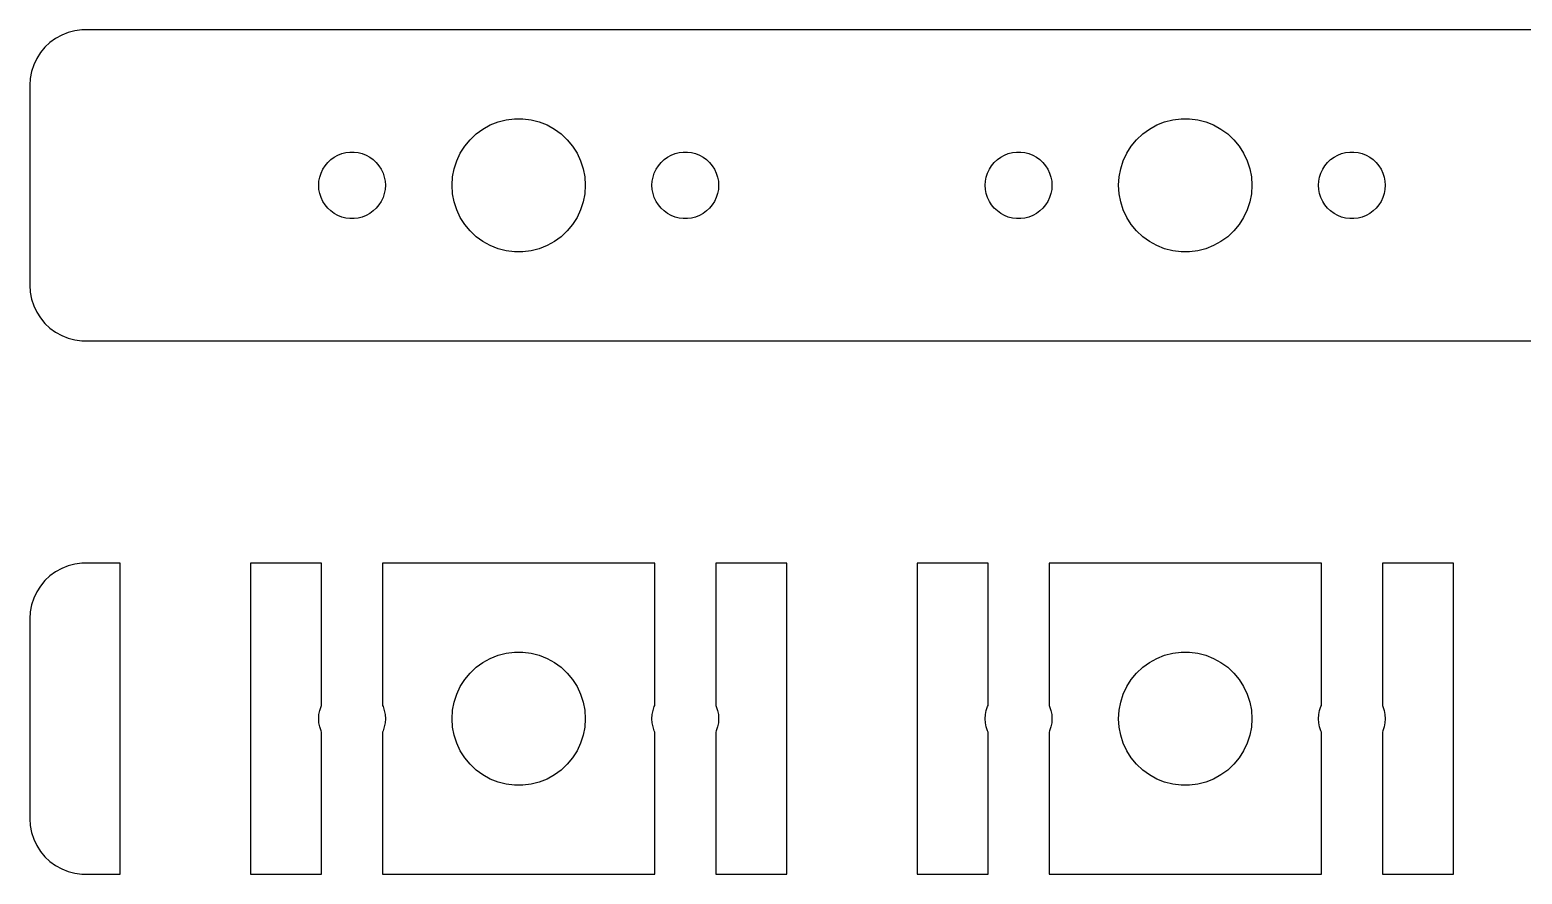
# Model space of a CAD drawing. Header units: metres. Extents: x -74 to 74, y -7 to 79.
# Drawn here: x -74.5 to -7.3, y 41 to 79 of the extents above; entities that cross this region are included whole.
import ezdxf

# ---------------------------------------------------------------- set-up
doc = ezdxf.new("R2010")
doc.units = ezdxf.units.M

msp = doc.modelspace()

# ---------------------------------------------------------------- linework, layer by layer
for p, q in [((-73.3396, 78.6108), (-73.5936, 78.4263)), ((-73.0644, 78.7621), (-73.3396, 78.6108)), ((-72.7725, 78.8776), (-73.0644, 78.7621)), ((-72.4684, 78.9557), (-72.7725, 78.8776)), ((-72.157, 78.9951), (-72.4684, 78.9557)), ((72.157, 78.9951), (-72.157, 78.9951)), ((-74.0225, 77.9695), (-74.1908, 77.7044)), ((-73.8224, 78.2114), (-74.0225, 77.9695)), ((-73.5936, 78.4263), (-73.8224, 78.2114)), ((-74.3244, 77.4203), (-74.4214, 77.1217)), ((-74.1908, 77.7044), (-74.3244, 77.4203)), ((-74.4803, 76.8133), (-74.5, 76.5)), ((-74.4214, 77.1217), (-74.4803, 76.8133)), ((-74.5, 76.5), (-74.5, 67.5)), ((-54.1075, 74.533), (-53.7773, 74.7145)), ((-53.7773, 74.7145), (-53.427, 74.8532)), ((-53.427, 74.8532), (-53.0621, 74.9469)), ((-53.0621, 74.9469), (-52.6884, 74.9941)), ((-52.6884, 74.9941), (-52.3116, 74.9941)), ((-52.3116, 74.9941), (-51.9379, 74.9469)), ((-51.9379, 74.9469), (-51.5729, 74.8532)), ((-51.5729, 74.8532), (-51.2227, 74.7145)), ((-51.2227, 74.7145), (-50.8925, 74.533)), ((-24.1075, 74.533), (-23.7773, 74.7145)), ((-23.7773, 74.7145), (-23.427, 74.8532)), ((-23.427, 74.8532), (-23.0621, 74.9469)), ((-23.0621, 74.9469), (-22.6884, 74.9941)), ((-22.6884, 74.9941), (-22.3116, 74.9941)), ((-22.3116, 74.9941), (-21.9379, 74.9469)), ((-21.9379, 74.9469), (-21.5729, 74.8532)), ((-21.5729, 74.8532), (-21.2227, 74.7145)), ((-21.2227, 74.7145), (-20.8925, 74.533)), ((-54.927, 73.7634), (-54.6869, 74.0536)), ((-54.6869, 74.0536), (-54.4123, 74.3115)), ((-54.4123, 74.3115), (-54.1075, 74.533)), ((-50.8925, 74.533), (-50.5877, 74.3115)), ((-50.5877, 74.3115), (-50.3131, 74.0536)), ((-50.3131, 74.0536), (-50.0729, 73.7634)), ((-24.927, 73.7634), (-24.6869, 74.0536)), ((-24.6869, 74.0536), (-24.4123, 74.3115)), ((-24.4123, 74.3115), (-24.1075, 74.533)), ((-20.8925, 74.533), (-20.5877, 74.3115)), ((-20.5877, 74.3115), (-20.3131, 74.0536)), ((-20.3131, 74.0536), (-20.0729, 73.7634)), ((-60.9561, 73.1558), (-60.8037, 73.2665)), ((-60.8037, 73.2665), (-60.6387, 73.3572)), ((-60.6387, 73.3572), (-60.4635, 73.4266)), ((-60.4635, 73.4266), (-60.2811, 73.4734)), ((-60.2811, 73.4734), (-60.0942, 73.497)), ((-60.0942, 73.497), (-59.9058, 73.497)), ((-59.9058, 73.497), (-59.7189, 73.4734)), ((-59.7189, 73.4734), (-59.5365, 73.4266)), ((-59.5365, 73.4266), (-59.3613, 73.3572)), ((-59.3613, 73.3572), (-59.1963, 73.2665)), ((-59.1963, 73.2665), (-59.0439, 73.1558)), ((-55.2893, 73.1044), (-55.1289, 73.4453)), ((-55.1289, 73.4453), (-54.927, 73.7634)), ((-50.0729, 73.7634), (-49.8711, 73.4453)), ((-49.8711, 73.4453), (-49.7107, 73.1044)), ((-45.9561, 73.1558), (-45.8037, 73.2665)), ((-45.8037, 73.2665), (-45.6387, 73.3572)), ((-45.6387, 73.3572), (-45.4635, 73.4266)), ((-45.4635, 73.4266), (-45.2811, 73.4734)), ((-45.2811, 73.4734), (-45.0942, 73.497)), ((-45.0942, 73.497), (-44.9058, 73.497)), ((-44.9058, 73.497), (-44.7189, 73.4734)), ((-44.7189, 73.4734), (-44.5365, 73.4266)), ((-44.5365, 73.4266), (-44.3613, 73.3572)), ((-44.3613, 73.3572), (-44.1963, 73.2665)), ((-44.1963, 73.2665), (-44.0439, 73.1558)), ((-30.9561, 73.1558), (-30.8037, 73.2665)), ((-30.8037, 73.2665), (-30.6387, 73.3572)), ((-30.6387, 73.3572), (-30.4635, 73.4266)), ((-30.4635, 73.4266), (-30.2811, 73.4734)), ((-30.2811, 73.4734), (-30.0942, 73.497)), ((-30.0942, 73.497), (-29.9058, 73.497)), ((-29.9058, 73.497), (-29.7189, 73.4734)), ((-29.7189, 73.4734), (-29.5365, 73.4266)), ((-29.5365, 73.4266), (-29.3613, 73.3572)), ((-29.3613, 73.3572), (-29.1963, 73.2665)), ((-29.1963, 73.2665), (-29.0439, 73.1558)), ((-25.2893, 73.1044), (-25.1289, 73.4453)), ((-25.1289, 73.4453), (-24.927, 73.7634)), ((-20.0729, 73.7634), (-19.8711, 73.4453)), ((-19.8711, 73.4453), (-19.7107, 73.1044)), ((-15.9561, 73.1558), (-15.8037, 73.2665)), ((-15.8037, 73.2665), (-15.6387, 73.3572)), ((-15.6387, 73.3572), (-15.4635, 73.4266)), ((-15.4635, 73.4266), (-15.2811, 73.4734)), ((-15.2811, 73.4734), (-15.0942, 73.497)), ((-15.0942, 73.497), (-14.9058, 73.497)), ((-14.9058, 73.497), (-14.7189, 73.4734)), ((-14.7189, 73.4734), (-14.5365, 73.4266)), ((-14.5365, 73.4266), (-14.3613, 73.3572)), ((-14.3613, 73.3572), (-14.1963, 73.2665)), ((-14.1963, 73.2665), (-14.0439, 73.1558)), ((-61.4529, 72.373), (-61.3947, 72.5522)), ((-61.3947, 72.5522), (-61.3145, 72.7226)), ((-61.3145, 72.7226), (-61.2135, 72.8817)), ((-61.2135, 72.8817), (-61.0934, 73.0268)), ((-61.0934, 73.0268), (-60.9561, 73.1558)), ((-59.0439, 73.1558), (-58.9065, 73.0268)), ((-58.9065, 73.0268), (-58.7865, 72.8817)), ((-58.7865, 72.8817), (-58.6855, 72.7226)), ((-58.6855, 72.7226), (-58.6053, 72.5522)), ((-58.6053, 72.5522), (-58.5471, 72.373)), ((-55.4763, 72.376), (-55.4057, 72.7461)), ((-55.4057, 72.7461), (-55.2893, 73.1044)), ((-49.7107, 73.1044), (-49.5942, 72.7461)), ((-49.5942, 72.7461), (-49.5237, 72.376)), ((-46.4529, 72.373), (-46.3947, 72.5522)), ((-46.3947, 72.5522), (-46.3145, 72.7226)), ((-46.3145, 72.7226), (-46.2135, 72.8817)), ((-46.2135, 72.8817), (-46.0934, 73.0268)), ((-46.0934, 73.0268), (-45.9561, 73.1558)), ((-44.0439, 73.1558), (-43.9065, 73.0268)), ((-43.9065, 73.0268), (-43.7865, 72.8817)), ((-43.7865, 72.8817), (-43.6855, 72.7226)), ((-43.6855, 72.7226), (-43.6053, 72.5522)), ((-43.6053, 72.5522), (-43.5471, 72.373)), ((-31.4529, 72.373), (-31.3947, 72.5522)), ((-31.3947, 72.5522), (-31.3145, 72.7226)), ((-31.3145, 72.7226), (-31.2135, 72.8817)), ((-31.2135, 72.8817), (-31.0934, 73.0268)), ((-31.0934, 73.0268), (-30.9561, 73.1558)), ((-29.0439, 73.1558), (-28.9065, 73.0268)), ((-28.9065, 73.0268), (-28.7865, 72.8817)), ((-28.7865, 72.8817), (-28.6855, 72.7226)), ((-28.6855, 72.7226), (-28.6053, 72.5522)), ((-28.6053, 72.5522), (-28.5471, 72.373)), ((-25.4763, 72.376), (-25.4057, 72.7461)), ((-25.4057, 72.7461), (-25.2893, 73.1044)), ((-19.7107, 73.1044), (-19.5942, 72.7461)), ((-19.5942, 72.7461), (-19.5237, 72.376)), ((-16.4529, 72.373), (-16.3947, 72.5522)), ((-16.3947, 72.5522), (-16.3145, 72.7226)), ((-16.3145, 72.7226), (-16.2135, 72.8817)), ((-16.2135, 72.8817), (-16.0934, 73.0268)), ((-16.0934, 73.0268), (-15.9561, 73.1558)), ((-14.0439, 73.1558), (-13.9065, 73.0268)), ((-13.9065, 73.0268), (-13.7865, 72.8817)), ((-13.7865, 72.8817), (-13.6855, 72.7226)), ((-13.6855, 72.7226), (-13.6053, 72.5522)), ((-13.6053, 72.5522), (-13.5471, 72.373)), ((-61.5, 72), (-61.4882, 72.188)), ((-61.4882, 71.812), (-61.5, 72)), ((-61.4882, 72.188), (-61.4529, 72.373)), ((-58.5471, 72.373), (-58.5118, 72.188)), ((-58.5118, 72.188), (-58.5, 72)), ((-58.5, 72), (-58.5118, 71.812)), ((-55.5, 72), (-55.4763, 72.376)), ((-55.4763, 71.624), (-55.5, 72)), ((-49.5237, 72.376), (-49.5, 72)), ((-49.5, 72), (-49.5237, 71.624)), ((-46.5, 72), (-46.4882, 72.188)), ((-46.4882, 71.812), (-46.5, 72)), ((-46.4882, 72.188), (-46.4529, 72.373)), ((-43.5471, 72.373), (-43.5118, 72.188)), ((-43.5118, 72.188), (-43.5, 72)), ((-43.5, 72), (-43.5118, 71.812)), ((-31.5, 72), (-31.4882, 72.188)), ((-31.4882, 71.812), (-31.5, 72)), ((-31.4882, 72.188), (-31.4529, 72.373)), ((-28.5471, 72.373), (-28.5118, 72.188)), ((-28.5118, 72.188), (-28.5, 72)), ((-28.5, 72), (-28.5118, 71.812)), ((-25.5, 72), (-25.4763, 72.376)), ((-25.4763, 71.624), (-25.5, 72)), ((-19.5237, 72.376), (-19.5, 72)), ((-19.5, 72), (-19.5237, 71.624)), ((-16.5, 72), (-16.4882, 72.188)), ((-16.4882, 71.812), (-16.5, 72)), ((-16.4882, 72.188), (-16.4529, 72.373)), ((-13.5471, 72.373), (-13.5118, 72.188)), ((-13.5118, 72.188), (-13.5, 72)), ((-13.5, 72), (-13.5118, 71.812)), ((-61.4529, 71.627), (-61.4882, 71.812)), ((-61.3947, 71.4478), (-61.4529, 71.627)), ((-61.3145, 71.2774), (-61.3947, 71.4478)), ((-61.2135, 71.1183), (-61.3145, 71.2774)), ((-58.6855, 71.2774), (-58.7865, 71.1183)), ((-58.6053, 71.4478), (-58.6855, 71.2774)), ((-58.5471, 71.627), (-58.6053, 71.4478)), ((-58.5118, 71.812), (-58.5471, 71.627)), ((-55.4057, 71.2539), (-55.4763, 71.624)), ((-55.2893, 70.8956), (-55.4057, 71.2539)), ((-49.5942, 71.2539), (-49.7107, 70.8956)), ((-49.5237, 71.624), (-49.5942, 71.2539)), ((-46.4529, 71.627), (-46.4882, 71.812)), ((-46.3947, 71.4478), (-46.4529, 71.627)), ((-46.3145, 71.2774), (-46.3947, 71.4478)), ((-46.2135, 71.1183), (-46.3145, 71.2774)), ((-43.6855, 71.2774), (-43.7865, 71.1183)), ((-43.6053, 71.4478), (-43.6855, 71.2774)), ((-43.5471, 71.627), (-43.6053, 71.4478)), ((-43.5118, 71.812), (-43.5471, 71.627)), ((-31.4529, 71.627), (-31.4882, 71.812)), ((-31.3947, 71.4478), (-31.4529, 71.627)), ((-31.3145, 71.2774), (-31.3947, 71.4478)), ((-31.2135, 71.1183), (-31.3145, 71.2774)), ((-28.6855, 71.2774), (-28.7865, 71.1183)), ((-28.6053, 71.4478), (-28.6855, 71.2774)), ((-28.5471, 71.627), (-28.6053, 71.4478)), ((-28.5118, 71.812), (-28.5471, 71.627)), ((-25.4057, 71.2539), (-25.4763, 71.624)), ((-25.2893, 70.8956), (-25.4057, 71.2539)), ((-19.5942, 71.2539), (-19.7107, 70.8956)), ((-19.5237, 71.624), (-19.5942, 71.2539)), ((-16.4529, 71.627), (-16.4882, 71.812)), ((-16.3947, 71.4478), (-16.4529, 71.627)), ((-16.3145, 71.2774), (-16.3947, 71.4478)), ((-16.2135, 71.1183), (-16.3145, 71.2774)), ((-13.6855, 71.2774), (-13.7865, 71.1183)), ((-13.6053, 71.4478), (-13.6855, 71.2774)), ((-13.5471, 71.627), (-13.6053, 71.4478)), ((-13.5118, 71.812), (-13.5471, 71.627)), ((-61.0934, 70.9732), (-61.2135, 71.1183)), ((-60.9561, 70.8442), (-61.0934, 70.9732)), ((-60.8037, 70.7335), (-60.9561, 70.8442)), ((-60.6387, 70.6428), (-60.8037, 70.7335)), ((-60.4635, 70.5734), (-60.6387, 70.6428)), ((-60.2811, 70.5266), (-60.4635, 70.5734)), ((-60.0942, 70.503), (-60.2811, 70.5266)), ((-59.7189, 70.5266), (-59.9058, 70.503)), ((-59.5365, 70.5734), (-59.7189, 70.5266)), ((-59.3613, 70.6428), (-59.5365, 70.5734)), ((-59.1963, 70.7335), (-59.3613, 70.6428)), ((-59.0439, 70.8442), (-59.1963, 70.7335)), ((-58.9065, 70.9732), (-59.0439, 70.8442)), ((-58.7865, 71.1183), (-58.9065, 70.9732)), ((-55.1289, 70.5547), (-55.2893, 70.8956)), ((-54.927, 70.2366), (-55.1289, 70.5547)), ((-49.8711, 70.5547), (-50.0729, 70.2366)), ((-49.7107, 70.8956), (-49.8711, 70.5547)), ((-46.0934, 70.9732), (-46.2135, 71.1183)), ((-45.9561, 70.8442), (-46.0934, 70.9732)), ((-45.8037, 70.7335), (-45.9561, 70.8442)), ((-45.6387, 70.6428), (-45.8037, 70.7335)), ((-45.4635, 70.5734), (-45.6387, 70.6428)), ((-45.2811, 70.5266), (-45.4635, 70.5734)), ((-45.0942, 70.503), (-45.2811, 70.5266)), ((-44.7189, 70.5266), (-44.9058, 70.503)), ((-44.5365, 70.5734), (-44.7189, 70.5266)), ((-44.3613, 70.6428), (-44.5365, 70.5734)), ((-44.1963, 70.7335), (-44.3613, 70.6428)), ((-44.0439, 70.8442), (-44.1963, 70.7335)), ((-43.9065, 70.9732), (-44.0439, 70.8442)), ((-43.7865, 71.1183), (-43.9065, 70.9732)), ((-31.0934, 70.9732), (-31.2135, 71.1183)), ((-30.9561, 70.8442), (-31.0934, 70.9732)), ((-30.8037, 70.7335), (-30.9561, 70.8442)), ((-30.6387, 70.6428), (-30.8037, 70.7335)), ((-30.4635, 70.5734), (-30.6387, 70.6428)), ((-30.2811, 70.5266), (-30.4635, 70.5734)), ((-30.0942, 70.503), (-30.2811, 70.5266)), ((-29.7189, 70.5266), (-29.9058, 70.503)), ((-29.5365, 70.5734), (-29.7189, 70.5266)), ((-29.3613, 70.6428), (-29.5365, 70.5734)), ((-29.1963, 70.7335), (-29.3613, 70.6428)), ((-29.0439, 70.8442), (-29.1963, 70.7335)), ((-28.9065, 70.9732), (-29.0439, 70.8442)), ((-28.7865, 71.1183), (-28.9065, 70.9732)), ((-25.1289, 70.5547), (-25.2893, 70.8956)), ((-24.927, 70.2366), (-25.1289, 70.5547)), ((-19.8711, 70.5547), (-20.0729, 70.2366)), ((-19.7107, 70.8956), (-19.8711, 70.5547)), ((-16.0934, 70.9732), (-16.2135, 71.1183)), ((-15.9561, 70.8442), (-16.0934, 70.9732)), ((-15.8037, 70.7335), (-15.9561, 70.8442)), ((-15.6387, 70.6428), (-15.8037, 70.7335)), ((-15.4635, 70.5734), (-15.6387, 70.6428)), ((-15.2811, 70.5266), (-15.4635, 70.5734)), ((-15.0942, 70.503), (-15.2811, 70.5266)), ((-14.7189, 70.5266), (-14.9058, 70.503)), ((-14.5365, 70.5734), (-14.7189, 70.5266)), ((-14.3613, 70.6428), (-14.5365, 70.5734)), ((-14.1963, 70.7335), (-14.3613, 70.6428)), ((-14.0439, 70.8442), (-14.1963, 70.7335)), ((-13.9065, 70.9732), (-14.0439, 70.8442)), ((-13.7865, 71.1183), (-13.9065, 70.9732)), ((-59.9058, 70.503), (-60.0942, 70.503)), ((-54.6869, 69.9464), (-54.927, 70.2366)), ((-54.4123, 69.6885), (-54.6869, 69.9464)), ((-50.3131, 69.9464), (-50.5877, 69.6885)), ((-50.0729, 70.2366), (-50.3131, 69.9464)), ((-44.9058, 70.503), (-45.0942, 70.503)), ((-29.9058, 70.503), (-30.0942, 70.503)), ((-24.6869, 69.9464), (-24.927, 70.2366)), ((-24.4123, 69.6885), (-24.6869, 69.9464)), ((-20.3131, 69.9464), (-20.5877, 69.6885)), ((-20.0729, 70.2366), (-20.3131, 69.9464)), ((-14.9058, 70.503), (-15.0942, 70.503)), ((-54.1075, 69.467), (-54.4123, 69.6885)), ((-53.7773, 69.2855), (-54.1075, 69.467)), ((-53.427, 69.1468), (-53.7773, 69.2855)), ((-51.2227, 69.2855), (-51.5729, 69.1468)), ((-50.8925, 69.467), (-51.2227, 69.2855)), ((-50.5877, 69.6885), (-50.8925, 69.467)), ((-24.1075, 69.467), (-24.4123, 69.6885)), ((-23.7773, 69.2855), (-24.1075, 69.467)), ((-23.427, 69.1468), (-23.7773, 69.2855)), ((-21.2227, 69.2855), (-21.5729, 69.1468)), ((-20.8925, 69.467), (-21.2227, 69.2855)), ((-20.5877, 69.6885), (-20.8925, 69.467)), ((-53.0621, 69.0531), (-53.427, 69.1468)), ((-52.6884, 69.0059), (-53.0621, 69.0531)), ((-52.3116, 69.0059), (-52.6884, 69.0059)), ((-51.9379, 69.0531), (-52.3116, 69.0059)), ((-51.5729, 69.1468), (-51.9379, 69.0531)), ((-23.0621, 69.0531), (-23.427, 69.1468)), ((-22.6884, 69.0059), (-23.0621, 69.0531)), ((-22.3116, 69.0059), (-22.6884, 69.0059)), ((-21.9379, 69.0531), (-22.3116, 69.0059)), ((-21.5729, 69.1468), (-21.9379, 69.0531)), ((-74.5, 67.5), (-74.4803, 67.1867)), ((-74.4803, 67.1867), (-74.4214, 66.8783)), ((-74.4214, 66.8783), (-74.3244, 66.5797)), ((-74.3244, 66.5797), (-74.1908, 66.2956)), ((-74.1908, 66.2956), (-74.0225, 66.0305)), ((-74.0225, 66.0305), (-73.8224, 65.7886)), ((-73.8224, 65.7886), (-73.5936, 65.5737)), ((-73.5936, 65.5737), (-73.3396, 65.3892)), ((-73.3396, 65.3892), (-73.0644, 65.2379)), ((-73.0644, 65.2379), (-72.7725, 65.1224)), ((-72.7725, 65.1224), (-72.4684, 65.0443)), ((-72.4684, 65.0443), (-72.157, 65.0049)), ((-72.157, 65.0049), (72.157, 65.0049)), ((-73.5936, 54.4263), (-73.8224, 54.2114)), ((-73.3396, 54.6108), (-73.5936, 54.4263)), ((-73.0644, 54.7621), (-73.3396, 54.6108)), ((-72.7725, 54.8776), (-73.0644, 54.7621)), ((-72.4684, 54.9557), (-72.7725, 54.8776)), ((-72.157, 54.9951), (-72.4684, 54.9557)), ((-70.4336, 54.9951), (-72.157, 54.9951)), ((-70.4336, 41.0049), (-70.4336, 54.9951)), ((-61.3722, 54.9951), (-64.5664, 54.9951)), ((-64.5664, 54.9951), (-64.5664, 41.0049)), ((-61.3722, 48.6), (-61.3722, 54.9951)), ((-46.3722, 54.9951), (-58.6278, 54.9951)), ((-58.6278, 54.9951), (-58.6278, 48.6)), ((-46.3722, 48.6), (-46.3722, 54.9951)), ((-40.4336, 54.9951), (-43.6278, 54.9951)), ((-43.6278, 54.9951), (-43.6278, 48.6)), ((-40.4336, 41.0049), (-40.4336, 54.9951)), ((-31.3722, 54.9951), (-34.5664, 54.9951)), ((-34.5664, 54.9951), (-34.5664, 41.0049)), ((-31.3722, 48.6), (-31.3722, 54.9951)), ((-16.3722, 54.9951), (-28.6278, 54.9951)), ((-28.6278, 54.9951), (-28.6278, 48.6)), ((-16.3722, 48.6), (-16.3722, 54.9951)), ((-10.4336, 54.9951), (-13.6278, 54.9951)), ((-13.6278, 54.9951), (-13.6278, 48.6)), ((-10.4336, 41.0049), (-10.4336, 54.9951)), ((-74.0225, 53.9695), (-74.1908, 53.7044)), ((-73.8224, 54.2114), (-74.0225, 53.9695)), ((-74.4214, 53.1217), (-74.4803, 52.8133)), ((-74.3244, 53.4203), (-74.4214, 53.1217)), ((-74.1908, 53.7044), (-74.3244, 53.4203)), ((-74.4803, 52.8133), (-74.5, 52.5)), ((-74.5, 52.5), (-74.5, 43.5)), ((-54.4123, 50.3115), (-54.1075, 50.533)), ((-54.1075, 50.533), (-53.7773, 50.7145)), ((-53.7773, 50.7145), (-53.427, 50.8532)), ((-53.427, 50.8532), (-53.0621, 50.9469)), ((-53.0621, 50.9469), (-52.6884, 50.9941)), ((-52.6884, 50.9941), (-52.3116, 50.9941)), ((-52.3116, 50.9941), (-51.9379, 50.9469)), ((-51.9379, 50.9469), (-51.5729, 50.8532)), ((-51.5729, 50.8532), (-51.2227, 50.7145)), ((-51.2227, 50.7145), (-50.8925, 50.533)), ((-50.8925, 50.533), (-50.5877, 50.3115)), ((-24.4123, 50.3115), (-24.1075, 50.533)), ((-24.1075, 50.533), (-23.7773, 50.7145)), ((-23.7773, 50.7145), (-23.427, 50.8532)), ((-23.427, 50.8532), (-23.0621, 50.9469)), ((-23.0621, 50.9469), (-22.6884, 50.9941)), ((-22.6884, 50.9941), (-22.3116, 50.9941)), ((-22.3116, 50.9941), (-21.9379, 50.9469)), ((-21.9379, 50.9469), (-21.5729, 50.8532)), ((-21.5729, 50.8532), (-21.2227, 50.7145)), ((-21.2227, 50.7145), (-20.8925, 50.533)), ((-20.8925, 50.533), (-20.5877, 50.3115)), ((-55.1289, 49.4453), (-54.927, 49.7634)), ((-54.927, 49.7634), (-54.6869, 50.0536)), ((-54.6869, 50.0536), (-54.4123, 50.3115)), ((-50.5877, 50.3115), (-50.3131, 50.0536)), ((-50.3131, 50.0536), (-50.0729, 49.7634)), ((-50.0729, 49.7634), (-49.8711, 49.4453)), ((-25.1289, 49.4453), (-24.927, 49.7634)), ((-24.927, 49.7634), (-24.6869, 50.0536)), ((-24.6869, 50.0536), (-24.4123, 50.3115)), ((-20.5877, 50.3115), (-20.3131, 50.0536)), ((-20.3131, 50.0536), (-20.0729, 49.7634)), ((-20.0729, 49.7634), (-19.8711, 49.4453)), ((-55.4057, 48.7461), (-55.2893, 49.1044)), ((-55.2893, 49.1044), (-55.1289, 49.4453)), ((-49.8711, 49.4453), (-49.7107, 49.1044)), ((-49.7107, 49.1044), (-49.5942, 48.7461)), ((-25.4057, 48.7461), (-25.2893, 49.1044)), ((-25.2893, 49.1044), (-25.1289, 49.4453)), ((-19.8711, 49.4453), (-19.7107, 49.1044)), ((-19.7107, 49.1044), (-19.5942, 48.7461)), ((-61.4882, 48.188), (-61.4529, 48.373)), ((-61.4529, 48.373), (-61.3947, 48.5522)), ((-61.3947, 48.5522), (-61.3722, 48.6)), ((-58.6278, 48.6), (-58.6053, 48.5522)), ((-58.6053, 48.5522), (-58.5471, 48.373)), ((-58.5471, 48.373), (-58.5118, 48.188)), ((-55.5, 48), (-55.4763, 48.376)), ((-55.4763, 48.376), (-55.4057, 48.7461)), ((-49.5942, 48.7461), (-49.5237, 48.376)), ((-49.5237, 48.376), (-49.5, 48)), ((-46.4882, 48.188), (-46.4529, 48.373)), ((-46.4529, 48.373), (-46.3947, 48.5522)), ((-46.3947, 48.5522), (-46.3722, 48.6)), ((-43.6278, 48.6), (-43.6053, 48.5522)), ((-43.6053, 48.5522), (-43.5471, 48.373)), ((-43.5471, 48.373), (-43.5118, 48.188)), ((-31.4882, 48.188), (-31.4529, 48.373)), ((-31.4529, 48.373), (-31.3947, 48.5522)), ((-31.3947, 48.5522), (-31.3722, 48.6)), ((-28.6278, 48.6), (-28.6053, 48.5522)), ((-28.6053, 48.5522), (-28.5471, 48.373)), ((-28.5471, 48.373), (-28.5118, 48.188)), ((-25.5, 48), (-25.4763, 48.376)), ((-25.4763, 48.376), (-25.4057, 48.7461)), ((-19.5942, 48.7461), (-19.5237, 48.376)), ((-19.5237, 48.376), (-19.5, 48)), ((-16.4882, 48.188), (-16.4529, 48.373)), ((-16.4529, 48.373), (-16.3947, 48.5522)), ((-16.3947, 48.5522), (-16.3722, 48.6)), ((-13.6278, 48.6), (-13.6053, 48.5522)), ((-13.6053, 48.5522), (-13.5471, 48.373)), ((-13.5471, 48.373), (-13.5118, 48.188)), ((-61.5, 48), (-61.4882, 48.188)), ((-61.4882, 47.812), (-61.5, 48)), ((-61.4529, 47.627), (-61.4882, 47.812)), ((-58.5118, 47.812), (-58.5471, 47.627)), ((-58.5118, 48.188), (-58.5, 48)), ((-58.5, 48), (-58.5118, 47.812)), ((-55.4763, 47.624), (-55.5, 48)), ((-49.5, 48), (-49.5237, 47.624)), ((-46.5, 48), (-46.4882, 48.188)), ((-46.4882, 47.812), (-46.5, 48)), ((-46.4529, 47.627), (-46.4882, 47.812)), ((-43.5118, 47.812), (-43.5471, 47.627)), ((-43.5118, 48.188), (-43.5, 48)), ((-43.5, 48), (-43.5118, 47.812)), ((-31.5, 48), (-31.4882, 48.188)), ((-31.4882, 47.812), (-31.5, 48)), ((-31.4529, 47.627), (-31.4882, 47.812)), ((-28.5118, 47.812), (-28.5471, 47.627)), ((-28.5118, 48.188), (-28.5, 48)), ((-28.5, 48), (-28.5118, 47.812)), ((-25.4763, 47.624), (-25.5, 48)), ((-19.5, 48), (-19.5237, 47.624)), ((-16.5, 48), (-16.4882, 48.188)), ((-16.4882, 47.812), (-16.5, 48)), ((-16.4529, 47.627), (-16.4882, 47.812)), ((-13.5118, 47.812), (-13.5471, 47.627)), ((-13.5118, 48.188), (-13.5, 48)), ((-13.5, 48), (-13.5118, 47.812)), ((-61.3947, 47.4478), (-61.4529, 47.627)), ((-61.3722, 47.4), (-61.3947, 47.4478)), ((-61.3722, 41.0049), (-61.3722, 47.4)), ((-58.6053, 47.4478), (-58.6278, 47.4)), ((-58.6278, 47.4), (-58.6278, 41.0049)), ((-58.5471, 47.627), (-58.6053, 47.4478)), ((-55.4057, 47.2539), (-55.4763, 47.624)), ((-55.2893, 46.8956), (-55.4057, 47.2539)), ((-49.5942, 47.2539), (-49.7107, 46.8956)), ((-49.5237, 47.624), (-49.5942, 47.2539)), ((-46.3947, 47.4478), (-46.4529, 47.627)), ((-46.3722, 47.4), (-46.3947, 47.4478)), ((-46.3722, 41.0049), (-46.3722, 47.4)), ((-43.6053, 47.4478), (-43.6278, 47.4)), ((-43.6278, 47.4), (-43.6278, 41.0049)), ((-43.5471, 47.627), (-43.6053, 47.4478)), ((-31.3947, 47.4478), (-31.4529, 47.627)), ((-31.3722, 47.4), (-31.3947, 47.4478)), ((-31.3722, 41.0049), (-31.3722, 47.4)), ((-28.6053, 47.4478), (-28.6278, 47.4)), ((-28.6278, 47.4), (-28.6278, 41.0049)), ((-28.5471, 47.627), (-28.6053, 47.4478)), ((-25.4057, 47.2539), (-25.4763, 47.624)), ((-25.2893, 46.8956), (-25.4057, 47.2539)), ((-19.5942, 47.2539), (-19.7107, 46.8956)), ((-19.5237, 47.624), (-19.5942, 47.2539)), ((-16.3947, 47.4478), (-16.4529, 47.627)), ((-16.3722, 47.4), (-16.3947, 47.4478)), ((-16.3722, 41.0049), (-16.3722, 47.4)), ((-13.6053, 47.4478), (-13.6278, 47.4)), ((-13.6278, 47.4), (-13.6278, 41.0049)), ((-13.5471, 47.627), (-13.6053, 47.4478)), ((-55.1289, 46.5547), (-55.2893, 46.8956)), ((-54.927, 46.2366), (-55.1289, 46.5547)), ((-49.8711, 46.5547), (-50.0729, 46.2366)), ((-49.7107, 46.8956), (-49.8711, 46.5547)), ((-25.1289, 46.5547), (-25.2893, 46.8956)), ((-24.927, 46.2366), (-25.1289, 46.5547)), ((-19.8711, 46.5547), (-20.0729, 46.2366)), ((-19.7107, 46.8956), (-19.8711, 46.5547)), ((-54.6869, 45.9464), (-54.927, 46.2366)), ((-54.4123, 45.6885), (-54.6869, 45.9464)), ((-54.1075, 45.467), (-54.4123, 45.6885)), ((-50.5877, 45.6885), (-50.8925, 45.467)), ((-50.3131, 45.9464), (-50.5877, 45.6885)), ((-50.0729, 46.2366), (-50.3131, 45.9464)), ((-24.6869, 45.9464), (-24.927, 46.2366)), ((-24.4123, 45.6885), (-24.6869, 45.9464)), ((-24.1075, 45.467), (-24.4123, 45.6885)), ((-20.5877, 45.6885), (-20.8925, 45.467)), ((-20.3131, 45.9464), (-20.5877, 45.6885)), ((-20.0729, 46.2366), (-20.3131, 45.9464)), ((-53.7773, 45.2855), (-54.1075, 45.467)), ((-53.427, 45.1468), (-53.7773, 45.2855)), ((-53.0621, 45.0531), (-53.427, 45.1468)), ((-52.6884, 45.0059), (-53.0621, 45.0531)), ((-52.3116, 45.0059), (-52.6884, 45.0059)), ((-51.9379, 45.0531), (-52.3116, 45.0059)), ((-51.5729, 45.1468), (-51.9379, 45.0531)), ((-51.2227, 45.2855), (-51.5729, 45.1468)), ((-50.8925, 45.467), (-51.2227, 45.2855)), ((-23.7773, 45.2855), (-24.1075, 45.467)), ((-23.427, 45.1468), (-23.7773, 45.2855)), ((-23.0621, 45.0531), (-23.427, 45.1468)), ((-22.6884, 45.0059), (-23.0621, 45.0531)), ((-22.3116, 45.0059), (-22.6884, 45.0059)), ((-21.9379, 45.0531), (-22.3116, 45.0059)), ((-21.5729, 45.1468), (-21.9379, 45.0531)), ((-21.2227, 45.2855), (-21.5729, 45.1468)), ((-20.8925, 45.467), (-21.2227, 45.2855)), ((-74.5, 43.5), (-74.4803, 43.1867)), ((-74.4803, 43.1867), (-74.4214, 42.8783)), ((-74.4214, 42.8783), (-74.3244, 42.5797)), ((-74.3244, 42.5797), (-74.1908, 42.2956)), ((-74.1908, 42.2956), (-74.0225, 42.0305)), ((-74.0225, 42.0305), (-73.8224, 41.7886)), ((-73.8224, 41.7886), (-73.5936, 41.5737)), ((-73.5936, 41.5737), (-73.3396, 41.3892)), ((-73.3396, 41.3892), (-73.0644, 41.2379)), ((-73.0644, 41.2379), (-72.7725, 41.1224)), ((-72.7725, 41.1224), (-72.4684, 41.0443)), ((-72.4684, 41.0443), (-72.157, 41.0049)), ((-72.157, 41.0049), (-70.4336, 41.0049)), ((-64.5664, 41.0049), (-61.3722, 41.0049)), ((-58.6278, 41.0049), (-46.3722, 41.0049)), ((-43.6278, 41.0049), (-40.4336, 41.0049)), ((-34.5664, 41.0049), (-31.3722, 41.0049)), ((-28.6278, 41.0049), (-16.3722, 41.0049)), ((-13.6278, 41.0049), (-10.4336, 41.0049))]:
    msp.add_line(p, q)

doc.saveas('drawing.dxf')
